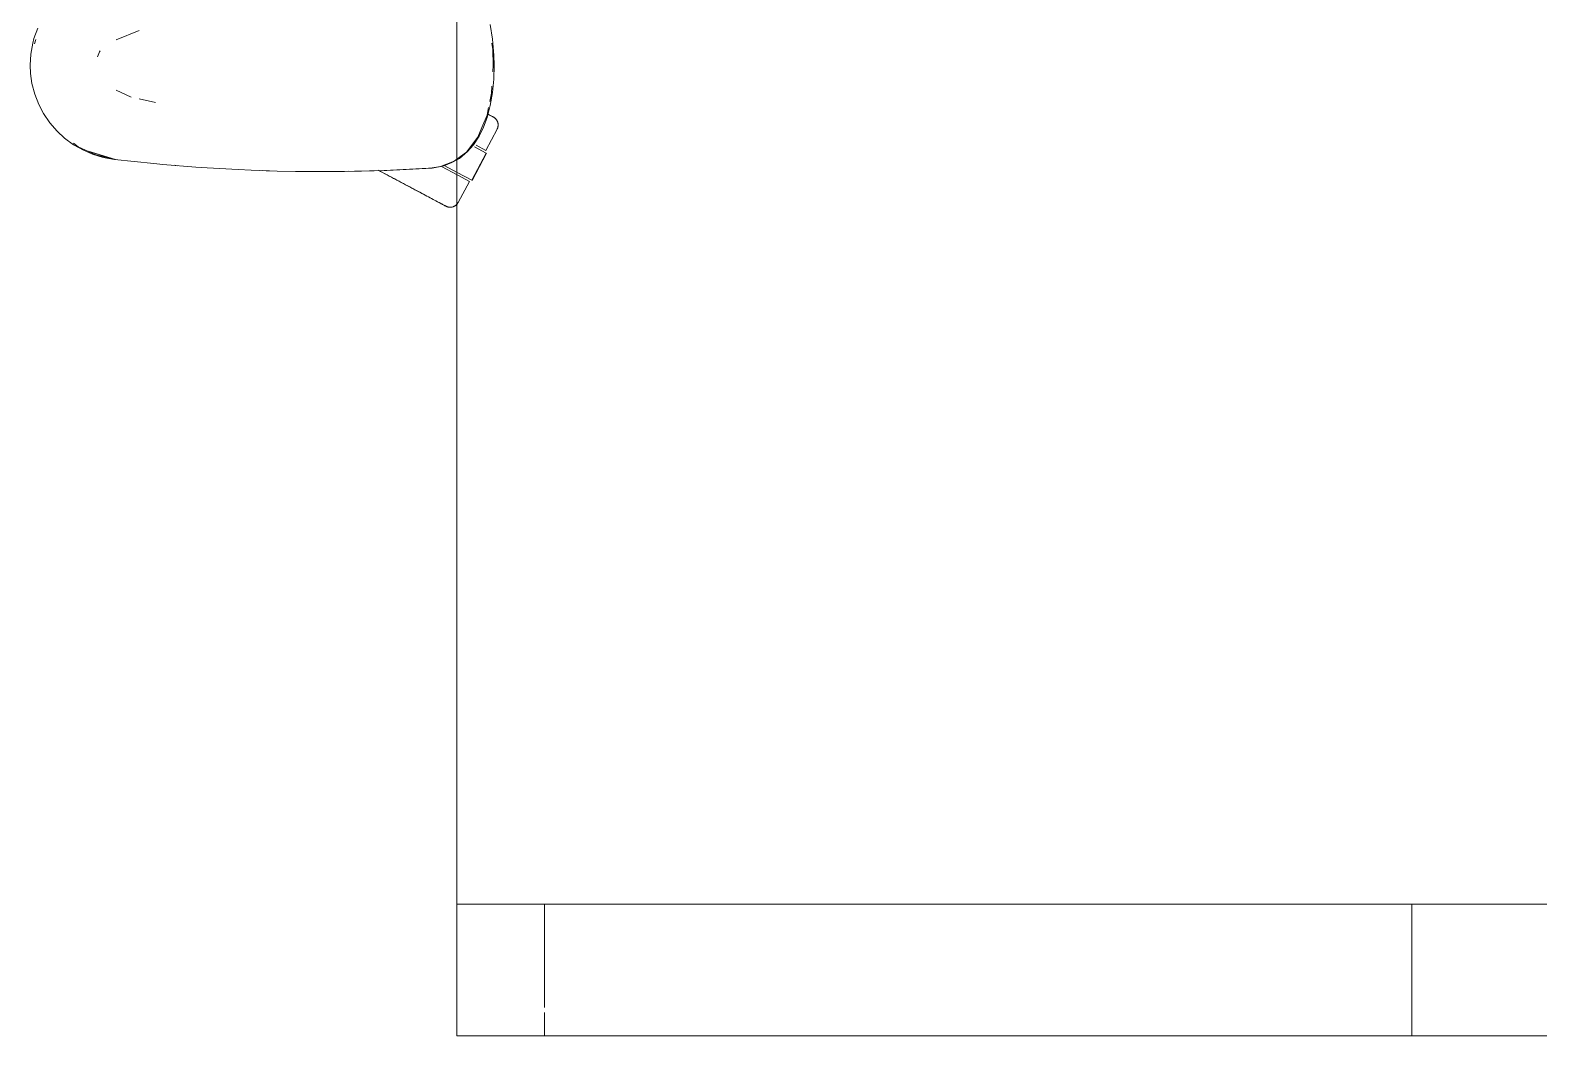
# Model space of a CAD drawing. Header units: millimetres. Extents: x 155927 to 326028, y -36033 to 97293.
# Drawn here: x 194506 to 195193, y 30008 to 30466 of the extents above; entities that cross this region are included whole.
import ezdxf

# ---------------------------------------------------------------- set-up
doc = ezdxf.new("R2010")
doc.units = ezdxf.units.MM
doc.header["$MEASUREMENT"] = 0
doc.layers.add('G-IMPT', color=8, linetype='CONTINUOUS', lineweight=9)
doc.layers.add('I-FURN', color=8, linetype='CONTINUOUS', lineweight=9)

msp = doc.modelspace()

# ---------------------------------------------------------------- linework, layer by layer
at = {"layer": 'G-IMPT'}
for p, q in [((194509.52, 30466.7), (194507.81, 30461.93)), ((194555.65, 30465.53), (194545.23, 30461.38)), ((194715.62, 30468.39), (194716.74, 30461.63)), ((194506.37, 30454.85), (194507.25, 30459.8)), ((194507.25, 30459.8), (194507.81, 30461.93)), ((194508.61, 30461.49), (194507.99, 30459.46)), ((194716.8, 30456.98), (194716.41, 30459.76)), ((194717.31, 30454.32), (194716.74, 30461.63)), ((194506.07, 30449.81), (194506.37, 30454.85)), ((194536.69, 30453.64), (194537.7, 30455.86)), ((194537.7, 30455.86), (194538, 30456.31)), ((194716.8, 30456.98), (194717.03, 30449.81)), ((194717.31, 30454.32), (194717.4, 30449.81)), ((194506.07, 30449.81), (194506.25, 30445.96)), ((194506.89, 30441.45), (194506.25, 30445.96)), ((194716.84, 30446.7), (194717.03, 30449.81)), ((194717.4, 30449.81), (194717.22, 30443.47)), ((194506.89, 30441.45), (194508.16, 30436.58)), ((194545.32, 30438.43), (194552.1, 30435.17)), ((194715.48, 30433.23), (194716.24, 30436.98)), ((194716.66, 30437.32), (194715.66, 30431.39)), ((194716.24, 30436.98), (194716.44, 30440.19)), ((194716.66, 30437.32), (194717.22, 30443.47)), ((194509.99, 30431.87), (194508.16, 30436.58)), ((194512.18, 30427.71), (194509.99, 30431.87)), ((194563.15, 30432.83), (194555.72, 30434.4)), ((194714.2, 30427.02), (194714.91, 30430.49)), ((194714.23, 30425.91), (194715.66, 30431.39)), ((194512.18, 30427.71), (194515.01, 30423.54)), ((194515.01, 30423.54), (194518.33, 30419.71)), ((194714.2, 30427.02), (194711.88, 30421.4)), ((194714.23, 30425.91), (194712.64, 30421.58)), ((194521.77, 30416.54), (194518.33, 30419.71)), ((194521.77, 30416.54), (194525.85, 30413.54)), ((194704.82, 30410.22), (194710.04, 30417.01)), ((194710.66, 30417.5), (194708.01, 30413.45)), ((194710.04, 30417.01), (194711.88, 30421.4)), ((194710.66, 30417.5), (194712.64, 30421.58)), ((194525.81, 30414.24), (194527.92, 30412.64)), ((194530.29, 30411.03), (194525.85, 30413.54)), ((194535.98, 30408.9), (194527.92, 30412.64)), ((194530.29, 30411.03), (194534.53, 30409.22)), ((194544.95, 30406.86), (194532.49, 30410.69)), ((194532.49, 30410.69), (194541.64, 30407.78)), ((194700.4, 30406.95), (194704.82, 30410.22)), ((194701.6, 30407.34), (194705.34, 30410.42)), ((194708.01, 30413.45), (194705.34, 30410.42)), ((194534.53, 30409.22), (194539.39, 30407.75)), ((194535.98, 30408.9), (194544.39, 30406.99)), ((194544.44, 30406.86), (194539.39, 30407.75)), ((194544.95, 30406.86), (194541.64, 30407.78)), ((194562.36, 30404.95), (194544.44, 30406.86)), ((194566.49, 30404.61), (194562.36, 30404.95)), ((194581.55, 30403.36), (194566.49, 30404.61)), ((194573.37, 30404.01), (194571.69, 30404.18)), ((194581.55, 30403.36), (194586.64, 30403.03)), ((194586.64, 30403.03), (194600.78, 30402.22)), ((194667.35, 30401.84), (194689.13, 30402.92)), ((194667.35, 30401.84), (194687.53, 30402.81)), ((194668.56, 30401.87), (194689.13, 30402.92)), ((194689.13, 30402.92), (194687.53, 30402.81)), ((194689.13, 30402.92), (194690.78, 30403.18)), ((194693, 30403.64), (194689.15, 30403.06)), ((194693.18, 30403.62), (194690.78, 30403.18)), ((194693, 30403.64), (194699.19, 30406.05)), ((194693.18, 30403.62), (194694.52, 30403.99)), ((194698.17, 30405.38), (194694.52, 30403.99)), ((194698.17, 30405.38), (194700.4, 30406.66)), ((194699.19, 30406.05), (194700.4, 30406.95)), ((194700.4, 30406.66), (194701.6, 30407.34)), ((194606.8, 30401.97), (194600.78, 30402.22)), ((194606.8, 30401.97), (194618.56, 30401.58)), ((194611.69, 30401.83), (194613.62, 30401.72)), ((194613.62, 30401.72), (194615.12, 30401.71)), ((194626.98, 30401.42), (194618.56, 30401.58)), ((194626.98, 30401.42), (194657, 30401.53)), ((194626.98, 30401.42), (194647.16, 30401.37)), ((194626.98, 30401.42), (194637.77, 30401.33)), ((194657, 30401.53), (194637.77, 30401.33)), ((194647.16, 30401.37), (194668.56, 30401.87)), ((194647.16, 30401.37), (194667.35, 30401.84)), ((194647.16, 30401.37), (194657, 30401.53)), ((194647.16, 30401.41), (194649.2, 30401.39)), ((194649.2, 30401.39), (194651.11, 30401.46)), ((194657, 30401.53), (194668.56, 30401.87)), ((194668.56, 30401.87), (194667.35, 30401.84))]:
    msp.add_line(p, q, dxfattribs=at)
at = {"layer": 'I-FURN'}
for p, q in [((194700.4, 31407.61), (194700.4, 30007.61)), ((194700.4, 30007.61), (194700.4, 31407.61)), ((194714.48, 30427.53), (194714.91, 30427.3)), ((194715.13, 30427.18), (194714.72, 30427.4)), ((194714.91, 30427.3), (194715.3, 30427.09)), ((194715.5, 30426.99), (194715.13, 30427.18)), ((194715.3, 30427.09), (194715.66, 30426.9)), ((194715.83, 30426.81), (194715.5, 30426.99)), ((194715.66, 30426.9), (194715.98, 30426.73)), ((194716.13, 30426.65), (194715.83, 30426.81)), ((194715.98, 30426.73), (194716.26, 30426.58)), ((194716.39, 30426.51), (194716.13, 30426.65)), ((194716.26, 30426.58), (194716.5, 30426.46)), ((194716.61, 30426.39), (194716.39, 30426.51)), ((194716.5, 30426.46), (194716.7, 30426.35)), ((194716.79, 30426.3), (194716.61, 30426.39)), ((194716.7, 30426.35), (194716.86, 30426.26)), ((194716.93, 30426.22), (194716.79, 30426.3)), ((194716.86, 30426.26), (194716.98, 30426.2)), ((194717.03, 30426.17), (194716.93, 30426.22)), ((194716.98, 30426.2), (194717.06, 30426.15)), ((194717.09, 30426.14), (194717.03, 30426.17)), ((194717.06, 30426.15), (194717.1, 30426.13)), ((194717.11, 30426.13), (194717.09, 30426.14)), ((194717.1, 30426.13), (194717.11, 30426.13)), ((194717.11, 30426.13), (194717.25, 30426.05)), ((194717.25, 30426.05), (194717.39, 30425.97)), ((194717.39, 30425.97), (194717.52, 30425.88)), ((194717.52, 30425.88), (194717.65, 30425.78)), ((194717.65, 30425.78), (194717.78, 30425.68)), ((194717.78, 30425.68), (194717.9, 30425.58)), ((194717.9, 30425.58), (194718.02, 30425.47)), ((194718.02, 30425.47), (194718.13, 30425.35)), ((194718.13, 30425.35), (194718.24, 30425.23)), ((194718.24, 30425.23), (194718.35, 30425.11)), ((194718.35, 30425.11), (194718.45, 30424.98)), ((194718.45, 30424.98), (194718.54, 30424.85)), ((194718.54, 30424.85), (194718.63, 30424.72)), ((194718.63, 30424.72), (194718.71, 30424.58)), ((194718.71, 30424.58), (194718.79, 30424.44)), ((194718.79, 30424.44), (194718.86, 30424.29)), ((194718.86, 30424.29), (194718.93, 30424.15)), ((194718.93, 30424.15), (194718.99, 30424)), ((194718.99, 30424), (194719.04, 30423.85)), ((194719.04, 30423.85), (194719.09, 30423.69)), ((194719.09, 30423.69), (194719.13, 30423.54)), ((194719.13, 30423.54), (194719.17, 30423.38)), ((194719.17, 30423.38), (194719.2, 30423.22)), ((194719.2, 30423.22), (194719.22, 30423.06)), ((194713.63, 30410.99), (194718.78, 30420.68)), ((194718.8, 30420.72), (194718.78, 30420.68)), ((194718.87, 30420.86), (194718.8, 30420.72)), ((194718.93, 30421.01), (194718.87, 30420.86)), ((194718.99, 30421.16), (194718.93, 30421.01)), ((194719.05, 30421.31), (194718.99, 30421.16)), ((194719.09, 30421.46), (194719.05, 30421.31)), ((194719.14, 30421.62), (194719.09, 30421.46)), ((194719.17, 30421.78), (194719.14, 30421.62)), ((194719.2, 30421.94), (194719.17, 30421.78)), ((194719.22, 30422.1), (194719.2, 30421.94)), ((194719.22, 30423.06), (194719.23, 30422.9)), ((194719.24, 30422.26), (194719.22, 30422.1)), ((194719.23, 30422.9), (194719.24, 30422.74)), ((194719.24, 30422.74), (194719.25, 30422.58)), ((194719.25, 30422.42), (194719.24, 30422.26)), ((194719.25, 30422.58), (194719.25, 30422.42)), ((194713.81, 30409.76), (194707.24, 30397.4)), ((194707.41, 30397.31), (194713.98, 30409.67)), ((194708.52, 30412.58), (194713.81, 30409.76)), ((194709.23, 30413.33), (194713.63, 30410.99)), ((194693.45, 30403.6), (194700.83, 30399.68)), ((194700.54, 30400.96), (194694.73, 30404.05)), ((194665.65, 30401.39), (194664.67, 30401.92)), ((194665.12, 30401.68), (194666.1, 30401.15)), ((194666.64, 30400.87), (194665.65, 30401.39)), ((194666.1, 30401.15), (194667.1, 30400.62)), ((194667.64, 30400.34), (194666.64, 30400.87)), ((194667.1, 30400.62), (194668.1, 30400.09)), ((194668.64, 30399.8), (194667.64, 30400.34)), ((194668.1, 30400.09), (194669.1, 30399.56)), ((194669.64, 30399.27), (194668.64, 30399.8)), ((194669.1, 30399.56), (194670.11, 30399.02)), ((194670.65, 30398.73), (194669.64, 30399.27)), ((194670.11, 30399.02), (194671.11, 30398.49)), ((194671.65, 30398.2), (194670.65, 30398.73)), ((194671.11, 30398.49), (194672.12, 30397.95)), ((194672.66, 30397.67), (194671.65, 30398.2)), ((194672.12, 30397.95), (194673.12, 30397.42)), ((194673.66, 30397.14), (194672.66, 30397.67)), ((194673.12, 30397.42), (194674.11, 30396.89)), ((194674.65, 30396.61), (194673.66, 30397.14)), ((194674.11, 30396.89), (194675.11, 30396.36)), ((194675.64, 30396.08), (194674.65, 30396.61)), ((194675.11, 30396.36), (194676.09, 30395.84)), ((194676.62, 30395.56), (194675.64, 30396.08)), ((194676.09, 30395.84), (194677.06, 30395.32)), ((194707.24, 30397.4), (194700.54, 30400.96)), ((194700.83, 30399.68), (194706.12, 30396.86)), ((194700.97, 30387.18), (194706.12, 30396.86)), ((194677.58, 30395.05), (194676.62, 30395.56)), ((194677.06, 30395.32), (194678.03, 30394.81)), ((194678.54, 30394.54), (194677.58, 30395.05)), ((194678.03, 30394.81), (194678.98, 30394.31)), ((194679.49, 30394.04), (194678.54, 30394.54)), ((194678.98, 30394.31), (194679.92, 30393.81)), ((194680.42, 30393.54), (194679.49, 30394.04)), ((194679.92, 30393.81), (194680.84, 30393.32)), ((194681.33, 30393.06), (194680.42, 30393.54)), ((194680.84, 30393.32), (194681.74, 30392.83)), ((194682.23, 30392.58), (194681.33, 30393.06)), ((194681.74, 30392.83), (194682.63, 30392.36)), ((194683.1, 30392.11), (194682.23, 30392.58)), ((194682.63, 30392.36), (194683.5, 30391.9)), ((194683.96, 30391.66), (194683.1, 30392.11)), ((194683.5, 30391.9), (194684.35, 30391.45)), ((194684.79, 30391.21), (194683.96, 30391.66)), ((194684.35, 30391.45), (194685.17, 30391.01)), ((194685.17, 30391.01), (194685.97, 30390.59)), ((194685.97, 30390.59), (194686.75, 30390.17)), ((194686.75, 30390.17), (194687.5, 30389.78)), ((194687.5, 30389.78), (194688.22, 30389.39)), ((194688.22, 30389.39), (194688.91, 30389.02)), ((194688.91, 30389.02), (194689.58, 30388.67)), ((194689.58, 30388.67), (194690.21, 30388.33)), ((194690.21, 30388.33), (194690.81, 30388.01)), ((194691.12, 30387.85), (194690.54, 30388.16)), ((194690.81, 30388.01), (194691.38, 30387.71)), ((194691.68, 30387.55), (194691.12, 30387.85)), ((194691.38, 30387.71), (194691.92, 30387.43)), ((194692.19, 30387.28), (194691.68, 30387.55)), ((194691.92, 30387.43), (194692.42, 30387.16)), ((194692.67, 30387.02), (194692.19, 30387.28)), ((194692.42, 30387.16), (194692.88, 30386.91)), ((194693.12, 30386.79), (194692.67, 30387.02)), ((194692.88, 30386.91), (194693.31, 30386.68)), ((194693.53, 30386.57), (194693.12, 30386.79)), ((194693.31, 30386.68), (194693.71, 30386.47)), ((194693.9, 30386.37), (194693.53, 30386.57)), ((194693.71, 30386.47), (194694.06, 30386.29)), ((194694.24, 30386.19), (194693.9, 30386.37)), ((194694.06, 30386.29), (194694.38, 30386.12)), ((194694.54, 30386.03), (194694.24, 30386.19)), ((194694.38, 30386.12), (194694.66, 30385.97)), ((194694.79, 30385.9), (194694.54, 30386.03)), ((194694.66, 30385.97), (194694.9, 30385.84)), ((194695.01, 30385.78), (194694.79, 30385.9)), ((194694.9, 30385.84), (194695.1, 30385.73)), ((194695.19, 30385.68), (194695.01, 30385.78)), ((194695.1, 30385.73), (194695.26, 30385.65)), ((194695.33, 30385.61), (194695.19, 30385.68)), ((194695.26, 30385.65), (194695.39, 30385.58)), ((194695.43, 30385.56), (194695.33, 30385.61)), ((194695.39, 30385.58), (194695.47, 30385.54)), ((194695.49, 30385.52), (194695.43, 30385.56)), ((194695.47, 30385.54), (194695.51, 30385.52)), ((194695.51, 30385.51), (194695.49, 30385.52)), ((194695.51, 30385.52), (194695.51, 30385.51)), ((194695.55, 30385.49), (194695.51, 30385.51)), ((194695.7, 30385.42), (194695.55, 30385.49)), ((194695.85, 30385.36), (194695.7, 30385.42)), ((194695.99, 30385.3), (194695.85, 30385.36)), ((194696.15, 30385.24), (194695.99, 30385.3)), ((194696.3, 30385.2), (194696.15, 30385.24)), ((194696.46, 30385.15), (194696.3, 30385.2)), ((194696.61, 30385.12), (194696.46, 30385.15)), ((194696.77, 30385.09), (194696.61, 30385.12)), ((194696.93, 30385.07), (194696.77, 30385.09)), ((194697.09, 30385.05), (194696.93, 30385.07)), ((194697.25, 30385.04), (194697.09, 30385.05)), ((194697.42, 30385.04), (194697.25, 30385.04)), ((194697.58, 30385.04), (194697.42, 30385.04)), ((194697.74, 30385.05), (194697.58, 30385.04)), ((194697.9, 30385.07), (194697.74, 30385.05)), ((194698.06, 30385.09), (194697.9, 30385.07)), ((194698.22, 30385.12), (194698.06, 30385.09)), ((194698.37, 30385.16), (194698.22, 30385.12)), ((194698.53, 30385.2), (194698.37, 30385.16)), ((194698.68, 30385.25), (194698.53, 30385.2)), ((194698.83, 30385.3), (194698.68, 30385.25)), ((194698.98, 30385.36), (194698.83, 30385.3)), ((194699.13, 30385.43), (194698.98, 30385.36)), ((194699.28, 30385.5), (194699.13, 30385.43)), ((194699.42, 30385.58), (194699.28, 30385.5)), ((194699.55, 30385.66), (194699.42, 30385.58)), ((194699.69, 30385.75), (194699.55, 30385.66)), ((194699.82, 30385.84), (194699.69, 30385.75)), ((194699.95, 30385.94), (194699.82, 30385.84)), ((194700.07, 30386.05), (194699.95, 30385.94)), ((194700.19, 30386.16), (194700.07, 30386.05)), ((194700.3, 30386.27), (194700.19, 30386.16)), ((194700.41, 30386.39), (194700.3, 30386.27)), ((194700.52, 30386.51), (194700.41, 30386.39)), ((194700.62, 30386.64), (194700.52, 30386.51)), ((194700.71, 30386.77), (194700.62, 30386.64)), ((194700.8, 30386.9), (194700.71, 30386.77)), ((194700.89, 30387.04), (194700.8, 30386.9)), ((194700.97, 30387.18), (194700.89, 30387.04)), ((194700.4, 30067.61), (195135.4, 30067.61)), ((194740.4, 30067.61), (194700.4, 30067.61)), ((194700.4, 30067.61), (194700.4, 30007.61)), ((194700.4, 30007.61), (194700.4, 30067.61)), ((196260.4, 30067.61), (194740.4, 30067.61)), ((194740.4, 30020.51), (194740.4, 30067.61)), ((194740.4, 30020.51), (194740.4, 30067.61)), ((195135.4, 30067.61), (195265.4, 30067.61)), ((195135.4, 30007.61), (195135.4, 30067.61)), ((195135.4, 30007.61), (195135.4, 30067.61)), ((194740.4, 30007.61), (194740.4, 30018.19)), ((194740.4, 30007.61), (194740.4, 30018.19)), ((194700.4, 30007.61), (195500.4, 30007.61)), ((195500.4, 30007.61), (194700.4, 30007.61)), ((194700.4, 30007.61), (194740.4, 30007.61)), ((195135.4, 30007.61), (194700.4, 30007.61)), ((194740.4, 30007.61), (196260.4, 30007.61)), ((195265.4, 30007.61), (195135.4, 30007.61))]:
    msp.add_line(p, q, dxfattribs=at)

doc.saveas('drawing.dxf')
